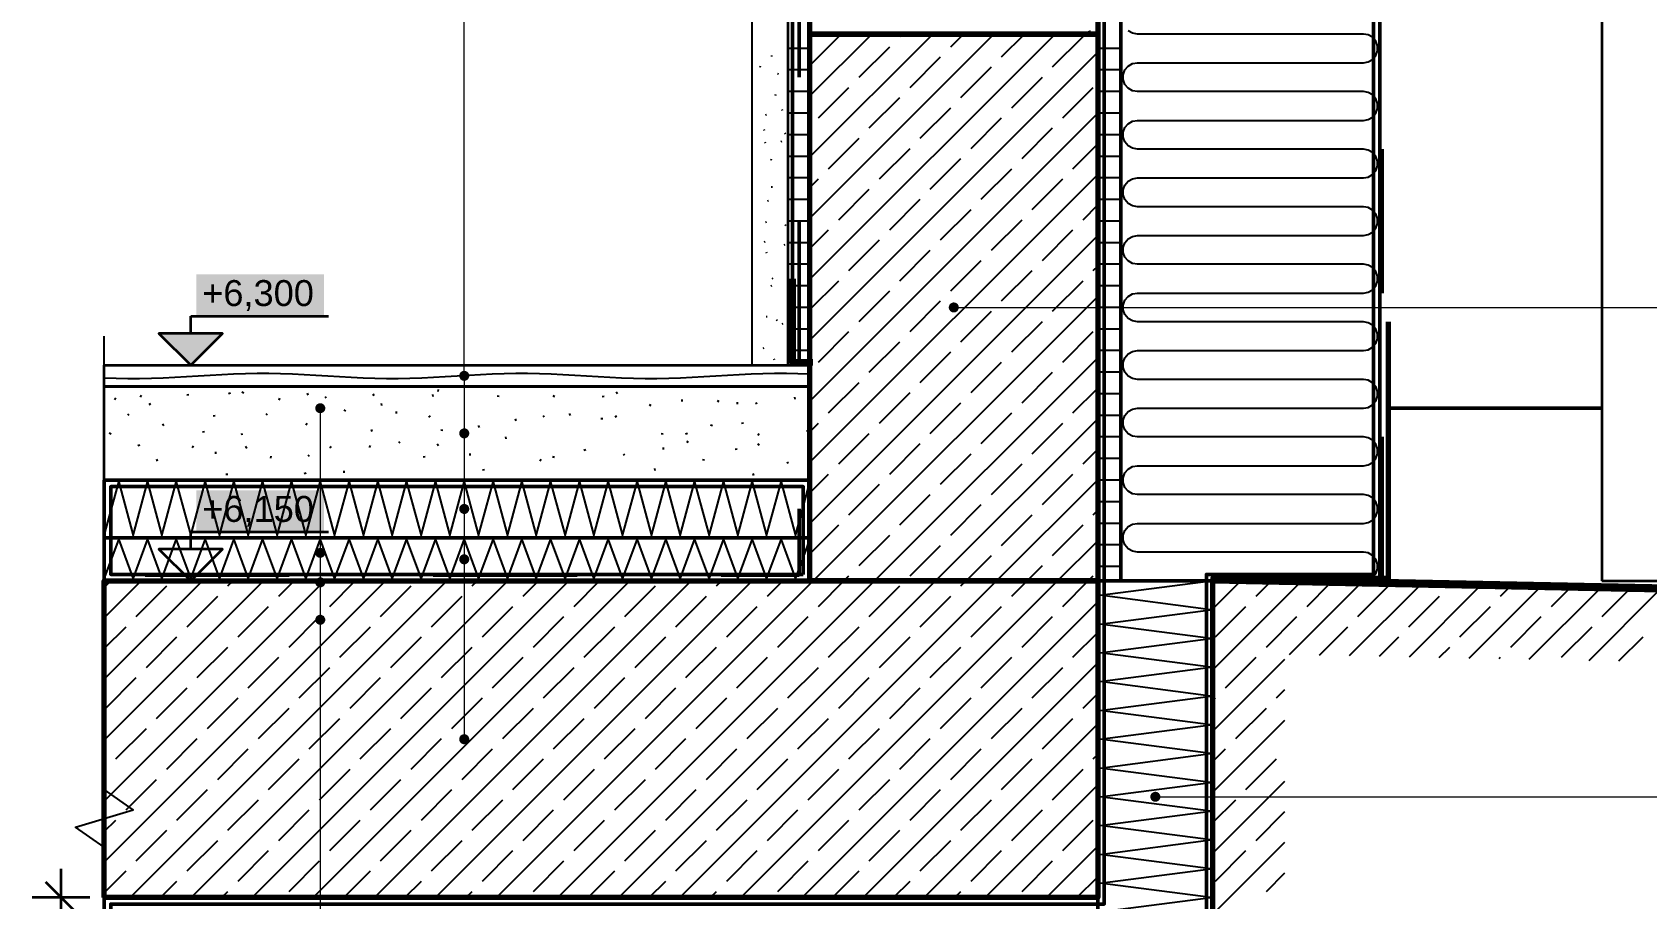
# Model space of a CAD drawing. Header units: metres. Extents: x -0.5 to 22.9, y -0.8 to 0.9.
# Drawn here: x -0.5 to 0.621, y -0.221 to 0.381 of the extents above; entities that cross this region are included whole.
import ezdxf

# ---------------------------------------------------------------- set-up
doc = ezdxf.new("R2010")
doc.units = ezdxf.units.M
doc.linetypes.add('KRESKOWA', pattern=[5.25, 4.2, -1.05])
doc.linetypes.add('PUNKTOWA_KROTKA', pattern=[6.3, 4.2, -1.05, 0, -1.05])
for name, color, linetype, lineweight, true_color in [('A-DET-HYDRO', 5, 'Continuous', 50, 0x1565c0), ('A-DET-IZOL', 30, 'Continuous', 35, 0xef6c00), ('A-DET-MEMBRANY', 8, 'PUNKTOWA_KROTKA', 25, 0x455a64), ('A-DET-PARO', 6, 'Continuous', 35, 0x7b1fa2), ('A-DET-SZCZEL', 1, 'KRESKOWA', 35, 0xd32f2f)]:
    doc.layers.add(name, color=color, linetype=linetype, lineweight=lineweight, true_color=true_color)
for name, color, linetype, lineweight in [('A-DET-PRZERWA', 8, 'Continuous', 25), ('A-DET-TASMA', 6, 'Continuous', 50), ('A-KRESKOWANIE', 8, 'Continuous', 18), ('A-MASKA', 7, 'Continuous', 18), ('A-OPISY', 2, 'Continuous', 25), ('A-RZEDNE', 1, 'Continuous', 25), ('A-SCIANY-IZOL', 4, 'Continuous', 35), ('A-SCIANY-KONSTR', 7, 'Continuous', 50), ('A-SCIANY-WYK', 8, 'Continuous', 18), ('A-WARSTWY', 8, 'Continuous', 25), ('A-WIDOK', 7, 'Continuous', 25), ('A-WYMIARY', 1, 'Continuous', 25)]:
    doc.layers.add(name, color=color, linetype=linetype, lineweight=lineweight)
doc.styles.add('PL_ARIAL', font='arial.ttf')

msp = doc.modelspace()

# ---------------------------------------------------------------- hatches: boundary and pattern name
at = {"layer": 'A-MASKA', "true_color": 0xffffff}
for points in [[(-0.386, 0.183), (-0.2973, 0.183), (-0.2973, 0.213), (-0.386, 0.213)], [(-0.386, 0.033), (-0.2973, 0.033), (-0.2973, 0.063), (-0.386, 0.063)]]:
    msp.add_hatch(color=7, dxfattribs=at).paths.add_polyline_path(points)
at = {"layer": 'A-OPISY', "true_color": 0x000000}
for points in [[(0.1435, 0.19), (0.1434, 0.1909), (0.143, 0.1918), (0.1425, 0.1925), (0.1418, 0.193), (0.1409, 0.1934), (0.14, 0.1935), (0.1391, 0.1934), (0.1383, 0.193), (0.1375, 0.1925), (0.137, 0.1918), (0.1366, 0.1909), (0.1365, 0.19), (0.1366, 0.1891), (0.137, 0.1883), (0.1375, 0.1875), (0.1383, 0.187), (0.1391, 0.1866), (0.14, 0.1865), (0.1409, 0.1866), (0.1418, 0.187), (0.1425, 0.1875), (0.143, 0.1883), (0.1434, 0.1891)], [(-0.1965, 0.1425), (-0.1966, 0.1434), (-0.197, 0.1443), (-0.1975, 0.145), (-0.1983, 0.1455), (-0.1991, 0.1459), (-0.2, 0.146), (-0.2009, 0.1459), (-0.2018, 0.1455), (-0.2025, 0.145), (-0.203, 0.1443), (-0.2034, 0.1434), (-0.2035, 0.1425), (-0.2034, 0.1416), (-0.203, 0.1408), (-0.2025, 0.14), (-0.2018, 0.1395), (-0.2009, 0.1391), (-0.2, 0.139), (-0.1991, 0.1391), (-0.1983, 0.1395), (-0.1975, 0.14), (-0.197, 0.1408), (-0.1966, 0.1416)], [(-0.2965, 0.12), (-0.2966, 0.1209), (-0.297, 0.1217), (-0.2975, 0.1225), (-0.2983, 0.123), (-0.2991, 0.1234), (-0.3, 0.1235), (-0.3009, 0.1234), (-0.3017, 0.123), (-0.3025, 0.1225), (-0.303, 0.1217), (-0.3034, 0.1209), (-0.3035, 0.12), (-0.3034, 0.1191), (-0.303, 0.1182), (-0.3025, 0.1175), (-0.3017, 0.117), (-0.3009, 0.1166), (-0.3, 0.1165), (-0.2991, 0.1166), (-0.2983, 0.117), (-0.2975, 0.1175), (-0.297, 0.1182), (-0.2966, 0.1191)], [(-0.1965, 0.1025), (-0.1966, 0.1034), (-0.197, 0.1043), (-0.1975, 0.105), (-0.1983, 0.1055), (-0.1991, 0.1059), (-0.2, 0.106), (-0.2009, 0.1059), (-0.2018, 0.1055), (-0.2025, 0.105), (-0.203, 0.1043), (-0.2034, 0.1034), (-0.2035, 0.1025), (-0.2034, 0.1016), (-0.203, 0.1008), (-0.2025, 0.1), (-0.2018, 0.0995), (-0.2009, 0.0991), (-0.2, 0.099), (-0.1991, 0.0991), (-0.1983, 0.0995), (-0.1975, 0.1), (-0.197, 0.1008), (-0.1966, 0.1016)], [(-0.1965, 0.05), (-0.1966, 0.0509), (-0.197, 0.0518), (-0.1975, 0.0525), (-0.1983, 0.053), (-0.1991, 0.0534), (-0.2, 0.0535), (-0.2009, 0.0534), (-0.2018, 0.053), (-0.2025, 0.0525), (-0.203, 0.0518), (-0.2034, 0.0509), (-0.2035, 0.05), (-0.2034, 0.0491), (-0.203, 0.0483), (-0.2025, 0.0475), (-0.2018, 0.047), (-0.2009, 0.0466), (-0.2, 0.0465), (-0.1991, 0.0466), (-0.1983, 0.047), (-0.1975, 0.0475), (-0.197, 0.0483), (-0.1966, 0.0491)], [(-0.2965, 0.0195), (-0.2966, 0.0204), (-0.297, 0.0212), (-0.2975, 0.022), (-0.2983, 0.0225), (-0.2991, 0.0229), (-0.3, 0.023), (-0.3009, 0.0229), (-0.3017, 0.0225), (-0.3025, 0.022), (-0.303, 0.0212), (-0.3034, 0.0204), (-0.3035, 0.0195), (-0.3034, 0.0186), (-0.303, 0.0177), (-0.3025, 0.017), (-0.3017, 0.0165), (-0.3009, 0.0161), (-0.3, 0.016), (-0.2991, 0.0161), (-0.2983, 0.0165), (-0.2975, 0.017), (-0.297, 0.0177), (-0.2966, 0.0186)], [(-0.1965, 0.015), (-0.1966, 0.0159), (-0.197, 0.0168), (-0.1975, 0.0175), (-0.1983, 0.018), (-0.1991, 0.0184), (-0.2, 0.0185), (-0.2009, 0.0184), (-0.2018, 0.018), (-0.2025, 0.0175), (-0.203, 0.0168), (-0.2034, 0.0159), (-0.2035, 0.015), (-0.2034, 0.0141), (-0.203, 0.0133), (-0.2025, 0.0125), (-0.2018, 0.012), (-0.2009, 0.0116), (-0.2, 0.0115), (-0.1991, 0.0116), (-0.1983, 0.012), (-0.1975, 0.0125), (-0.197, 0.0133), (-0.1966, 0.0141)], [(-0.2965, -0.001), (-0.2966, -0.0001), (-0.297, 0.0007), (-0.2975, 0.0015), (-0.2983, 0.002), (-0.2991, 0.0024), (-0.3, 0.0025), (-0.3009, 0.0024), (-0.3017, 0.002), (-0.3025, 0.0015), (-0.303, 0.0007), (-0.3034, -0.0001), (-0.3035, -0.001), (-0.3034, -0.0019), (-0.303, -0.0028), (-0.3025, -0.0035), (-0.3017, -0.004), (-0.3009, -0.0044), (-0.3, -0.0045), (-0.2991, -0.0044), (-0.2983, -0.004), (-0.2975, -0.0035), (-0.297, -0.0028), (-0.2966, -0.0019)], [(-0.2965, -0.027), (-0.2966, -0.0261), (-0.297, -0.0253), (-0.2975, -0.0245), (-0.2983, -0.024), (-0.2991, -0.0236), (-0.3, -0.0235), (-0.3009, -0.0236), (-0.3017, -0.024), (-0.3025, -0.0245), (-0.303, -0.0253), (-0.3034, -0.0261), (-0.3035, -0.027), (-0.3034, -0.0279), (-0.303, -0.0288), (-0.3025, -0.0295), (-0.3017, -0.03), (-0.3009, -0.0304), (-0.3, -0.0305), (-0.2991, -0.0304), (-0.2983, -0.03), (-0.2975, -0.0295), (-0.297, -0.0288), (-0.2966, -0.0279)], [(-0.1965, -0.11), (-0.1966, -0.1091), (-0.197, -0.1082), (-0.1975, -0.1075), (-0.1983, -0.107), (-0.1991, -0.1066), (-0.2, -0.1065), (-0.2009, -0.1066), (-0.2018, -0.107), (-0.2025, -0.1075), (-0.203, -0.1082), (-0.2034, -0.1091), (-0.2035, -0.11), (-0.2034, -0.1109), (-0.203, -0.1118), (-0.2025, -0.1125), (-0.2018, -0.113), (-0.2009, -0.1134), (-0.2, -0.1135), (-0.1991, -0.1134), (-0.1983, -0.113), (-0.1975, -0.1125), (-0.197, -0.1118), (-0.1966, -0.1109)], [(0.2835, -0.15), (0.2834, -0.1491), (0.283, -0.1483), (0.2825, -0.1475), (0.2818, -0.147), (0.2809, -0.1466), (0.28, -0.1465), (0.2791, -0.1466), (0.2783, -0.147), (0.2775, -0.1475), (0.277, -0.1483), (0.2766, -0.1491), (0.2765, -0.15), (0.2766, -0.1509), (0.277, -0.1518), (0.2775, -0.1525), (0.2783, -0.153), (0.2791, -0.1534), (0.28, -0.1535), (0.2809, -0.1534), (0.2818, -0.153), (0.2825, -0.1525), (0.283, -0.1518), (0.2834, -0.1509)]]:
    msp.add_hatch(color=7, dxfattribs=at).paths.add_polyline_path(points)
at = {"layer": 'A-RZEDNE', "true_color": 0x000000}
msp.add_hatch(color=7, dxfattribs=at).paths.add_polyline_path([(-0.39, 0.15), (-0.368, 0.172), (-0.412, 0.172)])

# ---------------------------------------------------------------- linework, layer by layer
at = {"layer": 'A-DET-HYDRO', "linetype": 'Continuous', "lineweight": 70, "ltscale": 0.01, "true_color": 0x1565c0, "flags": 128}
msp.add_lwpolyline([(1, -0.0116), (0.32, 0.002), (0.442, 0.002), (0.442, 0.18)], dxfattribs=at)
at = {"layer": 'A-DET-IZOL', "lineweight": 50, "ltscale": 0.01, "true_color": 0xef6c00}
for points in [[(0.4355, -0.4155), (-0.4455, -0.4155), (-0.4455, -0.2245), (0.2445, -0.2245), (0.2445, 0.8455), (0.4315, 0.8455), (0.4315, 0.0045), (0.3155, 0.0045), (0.3155, -0.3045), (0.4355, -0.3045)], [(0.0355, 0.0045), (-0.4455, 0.0045), (-0.4455, 0.0655), (0.0355, 0.0655)]]:
    msp.add_lwpolyline(points, close=True, dxfattribs=at)
at = {"layer": 'A-DET-MEMBRANY', "linetype": 'PUNKTOWA_KROTKA', "lineweight": 35, "ltscale": 0.01, "true_color": 0x455a64, "flags": 128}
msp.add_lwpolyline([(0.438, 0), (0.438, 0.85)], dxfattribs=at)
at = {"layer": 'A-DET-PARO', "linetype": 'Continuous', "lineweight": 50, "ltscale": 0.01, "true_color": 0x7b1fa2, "flags": 128}
msp.add_lwpolyline([(0.028, 0.85), (0.028, 0.15)], dxfattribs=at)
at = {"layer": 'A-DET-PRZERWA', "lineweight": 25, "ltscale": 0.01, "true_color": 0x000000}
msp.add_lwpolyline([(-0.45, -0.5), (-0.45, -0.185), (-0.47, -0.171), (-0.43, -0.159), (-0.45, -0.145), (-0.45, 0.17)], dxfattribs=at)
at = {"layer": 'A-DET-SZCZEL', "linetype": 'KRESKOWA', "lineweight": 50, "ltscale": 0.01, "true_color": 0xd32f2f, "flags": 128}
msp.add_lwpolyline([(0.0325, 0.85), (0.0325, 0.004), (-0.45, 0.004)], dxfattribs=at)
at = {"layer": 'A-DET-TASMA', "linetype": 'Continuous', "lineweight": 100, "ltscale": 0.01, "true_color": 0x7b1fa2, "flags": 128}
msp.add_lwpolyline([(0.028, 0.21), (0.028, 0.152), (0.042, 0.152)], dxfattribs=at)
at = {"layer": 'A-KRESKOWANIE', "lineweight": 25, "ltscale": 0.01}
for points in [[(0.2285, 0.38), (0.2319, 0.3806), (0.2349, 0.3823)], [(0.4245, 0), (0.4279, 0.0006), (0.4309, 0.0023), (0.4332, 0.005), (0.4343, 0.0083), (0.4343, 0.0117), (0.4332, 0.015), (0.4309, 0.0177), (0.4279, 0.0194), (0.4245, 0.02), (0.2675, 0.02), (0.2641, 0.0206), (0.2611, 0.0223), (0.2588, 0.025), (0.2577, 0.0283), (0.2577, 0.0317), (0.2588, 0.035), (0.2611, 0.0377), (0.2641, 0.0394), (0.2675, 0.04), (0.4245, 0.04), (0.4279, 0.0406), (0.4309, 0.0423), (0.4332, 0.045), (0.4343, 0.0483), (0.4343, 0.0517), (0.4332, 0.055), (0.4309, 0.0577), (0.4279, 0.0594), (0.4245, 0.06), (0.2675, 0.06), (0.2641, 0.0606), (0.2611, 0.0623), (0.2588, 0.065), (0.2577, 0.0683), (0.2577, 0.0717), (0.2588, 0.075), (0.2611, 0.0777), (0.2641, 0.0794), (0.2675, 0.08), (0.4245, 0.08), (0.4279, 0.0806), (0.4309, 0.0823), (0.4332, 0.085), (0.4343, 0.0883), (0.4343, 0.0917), (0.4332, 0.095), (0.4309, 0.0977), (0.4279, 0.0994), (0.4245, 0.1), (0.2675, 0.1), (0.2641, 0.1006), (0.2611, 0.1023), (0.2588, 0.105), (0.2577, 0.1083), (0.2577, 0.1117), (0.2588, 0.115), (0.2611, 0.1177), (0.2641, 0.1194), (0.2675, 0.12), (0.4245, 0.12), (0.4279, 0.1206), (0.4309, 0.1223), (0.4332, 0.125), (0.4343, 0.1283), (0.4343, 0.1317), (0.4332, 0.135), (0.4309, 0.1377), (0.4279, 0.1394), (0.4245, 0.14), (0.2675, 0.14), (0.2641, 0.1406), (0.2611, 0.1423), (0.2588, 0.145), (0.2577, 0.1483), (0.2577, 0.1517), (0.2588, 0.155), (0.2611, 0.1577), (0.2641, 0.1594), (0.2675, 0.16), (0.4245, 0.16), (0.4279, 0.1606), (0.4309, 0.1623), (0.4332, 0.165), (0.4343, 0.1683), (0.4343, 0.1717), (0.4332, 0.175), (0.4309, 0.1777), (0.4279, 0.1794), (0.4245, 0.18), (0.4245, 0.18), (0.2675, 0.18), (0.2641, 0.1806), (0.2611, 0.1823), (0.2588, 0.185), (0.2577, 0.1883), (0.2577, 0.1917), (0.2588, 0.195), (0.2611, 0.1977), (0.2641, 0.1994), (0.2675, 0.2), (0.2675, 0.2), (0.4245, 0.2), (0.4279, 0.2006), (0.4309, 0.2023), (0.4332, 0.205), (0.4343, 0.2083), (0.4343, 0.2117), (0.4332, 0.215), (0.4309, 0.2177), (0.4279, 0.2194), (0.4245, 0.22), (0.4245, 0.22), (0.2675, 0.22), (0.2641, 0.2206), (0.2611, 0.2223), (0.2588, 0.225), (0.2577, 0.2283), (0.2577, 0.2317), (0.2588, 0.235), (0.2611, 0.2377), (0.2641, 0.2394), (0.2675, 0.24), (0.2675, 0.24), (0.4245, 0.24), (0.4279, 0.2406), (0.4309, 0.2423), (0.4332, 0.245), (0.4343, 0.2483), (0.4343, 0.2517), (0.4332, 0.255), (0.4309, 0.2577), (0.4279, 0.2594), (0.4245, 0.26), (0.2675, 0.26), (0.2641, 0.2606), (0.2611, 0.2623), (0.2588, 0.265), (0.2577, 0.2683), (0.2577, 0.2717), (0.2588, 0.275), (0.2611, 0.2777), (0.2641, 0.2794), (0.2675, 0.28), (0.2675, 0.28), (0.4245, 0.28), (0.4279, 0.2806), (0.4309, 0.2823), (0.4332, 0.285), (0.4343, 0.2883), (0.4343, 0.2917), (0.4332, 0.295), (0.4309, 0.2977), (0.4279, 0.2994), (0.4245, 0.3), (0.2675, 0.3), (0.2641, 0.3006), (0.2611, 0.3023), (0.2588, 0.305), (0.2577, 0.3083), (0.2577, 0.3117), (0.2588, 0.315), (0.2611, 0.3177), (0.2641, 0.3194), (0.2675, 0.32), (0.4245, 0.32), (0.4279, 0.3206), (0.4309, 0.3223), (0.4332, 0.325), (0.4343, 0.3283), (0.4343, 0.3317), (0.4332, 0.335), (0.4309, 0.3377), (0.4279, 0.3394), (0.4245, 0.34), (0.2675, 0.34), (0.2641, 0.3406), (0.2611, 0.3423), (0.2588, 0.345), (0.2577, 0.3483), (0.2577, 0.3517), (0.2588, 0.355), (0.2611, 0.3577), (0.2641, 0.3594), (0.2675, 0.36), (0.4245, 0.36), (0.4279, 0.3606), (0.4309, 0.3623), (0.4332, 0.365), (0.4343, 0.3683), (0.4343, 0.3717), (0.4332, 0.375), (0.4309, 0.3777), (0.4279, 0.3794), (0.4245, 0.38), (0.2675, 0.38), (0.2641, 0.3806), (0.2611, 0.3823)], [(0.04, 0.2097), (0.2103, 0.38)], [(0.04, 0.2521), (0.1679, 0.38)], [(0.04, 0.2946), (0.1254, 0.38)], [(0.04, 0.337), (0.083, 0.38)], [(0.04, 0.3794), (0.0406, 0.38)], [(0.04, 0.3582), (0.0601, 0.3783)], [(0.0515, 0.38), (0.2285, 0.38)], [(0.0742, 0.35), (0.0955, 0.3712)], [(0.1025, 0.3783), (0.1042, 0.38)], [(0.1379, 0.3712), (0.1467, 0.38)], [(0.1732, 0.3642), (0.1891, 0.38)], [(0.2086, 0.3571), (0.2298, 0.3783)], [(0.0136, 0.3643), (0.0136, 0.3651)], [(0.04, 0.37), (0.025, 0.37)], [(0.04, 0.1673), (0.24, 0.3673)], [(0.1096, 0.3429), (0.1308, 0.3642)], [(0.256, 0.37), (0.24, 0.37)], [(0.0055, 0.357), (0.0058, 0.3578)], [(0.0183, 0.3522), (0.0175, 0.3523)], [(0.04, 0.355), (0.025, 0.355)], [(0.145, 0.3359), (0.1662, 0.3571)], [(0.1803, 0.3288), (0.2015, 0.35)], [(0.256, 0.355), (0.24, 0.355)], [(0.0164, 0.3371), (0.0162, 0.3379)], [(0.04, 0.34), (0.025, 0.34)], [(0.046, 0.3217), (0.0672, 0.3429)], [(0.2157, 0.3217), (0.2369, 0.3429)], [(0.256, 0.34), (0.24, 0.34)], [(0.0211, 0.3268), (0.0208, 0.3275)], [(0.0813, 0.3147), (0.1025, 0.3359)], [(0.1167, 0.3076), (0.1379, 0.3288)], [(0.0093, 0.3238), (0.01, 0.324)], [(0.04, 0.325), (0.025, 0.325)], [(0.04, 0.1249), (0.24, 0.3249)], [(0.152, 0.3005), (0.1732, 0.3217)], [(0.1874, 0.2934), (0.2086, 0.3147)], [(0.256, 0.325), (0.24, 0.325)], [(0.0086, 0.313), (0.0083, 0.3137)], [(0.0092, 0.3041), (0.0091, 0.3049)], [(0.0198, 0.3052), (0.0206, 0.3055)], [(0.0232, 0.3105), (0.0227, 0.311)], [(0.04, 0.31), (0.025, 0.31)], [(0.053, 0.2864), (0.0742, 0.3076)], [(0.2227, 0.2864), (0.24, 0.3036)], [(0.256, 0.31), (0.24, 0.31)], [(0.0132, 0.2924), (0.0133, 0.2932)], [(0.04, 0.295), (0.025, 0.295)], [(0.0884, 0.2793), (0.1096, 0.3005)], [(0.1237, 0.2722), (0.145, 0.2934)], [(0.256, 0.295), (0.24, 0.295)], [(0.04, 0.0824), (0.24, 0.2824)], [(0.1591, 0.2652), (0.1803, 0.2864)], [(0.0132, 0.2737), (0.014, 0.2739)], [(0.04, 0.28), (0.025, 0.28)], [(0.04, 0.2733), (0.046, 0.2793)], [(0.0601, 0.251), (0.0813, 0.2722)], [(0.1945, 0.2581), (0.2157, 0.2793)], [(0.256, 0.28), (0.24, 0.28)], [(0.0106, 0.2641), (0.0113, 0.2644)], [(0.04, 0.265), (0.025, 0.265)], [(0.0955, 0.244), (0.1167, 0.2652)], [(0.1308, 0.2369), (0.152, 0.2581)], [(0.2298, 0.251), (0.24, 0.2612)], [(0.256, 0.265), (0.24, 0.265)], [(0.0092, 0.2493), (0.01, 0.2494)], [(0.0233, 0.2468), (0.0228, 0.2474)], [(0.04, 0.25), (0.025, 0.25)], [(0.1662, 0.2298), (0.1874, 0.251)], [(0.256, 0.25), (0.24, 0.25)], [(0.0083, 0.2357), (0.009, 0.2359)], [(0.04, 0.2309), (0.053, 0.244)], [(0.04, 0.04), (0.24, 0.24)], [(0.0672, 0.2157), (0.0884, 0.2369)], [(0.2015, 0.2227), (0.2227, 0.244)], [(0.0102, 0.2277), (0.0099, 0.2285)], [(0.0222, 0.2333), (0.0228, 0.2338)], [(0.04, 0.235), (0.025, 0.235)], [(0.1025, 0.2086), (0.1237, 0.2298)], [(0.256, 0.235), (0.24, 0.235)], [(0.04, 0.22), (0.025, 0.22)], [(0.1379, 0.2015), (0.1591, 0.2227)], [(0.1732, 0.1945), (0.1945, 0.2157)], [(0.2369, 0.2157), (0.24, 0.2188)], [(0.256, 0.22), (0.24, 0.22)], [(0.0129, 0.205), (0.0136, 0.2053)], [(0.0139, 0.2099), (0.0146, 0.2103)], [(0.04, 0.205), (0.025, 0.205)], [(0.04, 0.1885), (0.0601, 0.2086)], [(0.2086, 0.1874), (0.2298, 0.2086)], [(0.256, 0.205), (0.24, 0.205)], [(0.0424, 0), (0.24, 0.1976)], [(0.0742, 0.1803), (0.0955, 0.2015)], [(0.1096, 0.1732), (0.1308, 0.1945)], [(0.0096, 0.1837), (0.0104, 0.1837)], [(0.0173, 0.1807), (0.0169, 0.1814)], [(0.04, 0.19), (0.025, 0.19)], [(0.145, 0.1662), (0.1662, 0.1874)], [(0.1803, 0.1591), (0.2015, 0.1803)], [(0.256, 0.19), (0.24, 0.19)], [(0.0207, 0.1785), (0.0215, 0.1788)], [(0.04, 0.175), (0.025, 0.175)], [(0.046, 0.152), (0.0672, 0.1732)], [(0.2157, 0.152), (0.2369, 0.1732)], [(0.256, 0.175), (0.24, 0.175)], [(0.0075, 0.1616), (0.0082, 0.162)], [(0.04, 0.16), (0.025, 0.16)], [(0.0813, 0.145), (0.1025, 0.1662)], [(0.1167, 0.1379), (0.1379, 0.1591)], [(0.256, 0.16), (0.24, 0.16)], [(0.0155, 0.1536), (0.0153, 0.1544)], [(0.0849, 0), (0.24, 0.1551)], [(0.152, 0.1308), (0.1732, 0.152)], [(-0.45, 0.1411), (-0.4418, 0.1409), (-0.4337, 0.1407), (-0.4255, 0.1407), (-0.4173, 0.1409), (-0.4092, 0.1412), (-0.401, 0.1415), (-0.3928, 0.142), (-0.3847, 0.1425), (-0.3765, 0.143), (-0.3683, 0.1435), (-0.3602, 0.1439), (-0.352, 0.1441), (-0.3438, 0.1443), (-0.3357, 0.1443), (-0.3275, 0.1441), (-0.3193, 0.1439), (-0.3112, 0.1435), (-0.303, 0.143), (-0.2948, 0.1425), (-0.2867, 0.142), (-0.2785, 0.1415), (-0.2703, 0.1411), (-0.2622, 0.1409), (-0.254, 0.1407), (-0.2458, 0.1407), (-0.2377, 0.1409), (-0.2295, 0.1411), (-0.2213, 0.1415), (-0.2132, 0.142), (-0.205, 0.1425), (-0.1968, 0.143), (-0.1887, 0.1435), (-0.1805, 0.1439), (-0.1723, 0.1441), (-0.1642, 0.1443), (-0.156, 0.1443), (-0.1478, 0.1441), (-0.1397, 0.1439), (-0.1315, 0.1435), (-0.1233, 0.143), (-0.1152, 0.1425), (-0.107, 0.142), (-0.0988, 0.1415), (-0.0907, 0.1411), (-0.0825, 0.1409), (-0.0743, 0.1407), (-0.0662, 0.1407), (-0.058, 0.1409), (-0.0498, 0.1411), (-0.0417, 0.1415), (-0.0335, 0.142), (-0.0253, 0.1425), (-0.0172, 0.143), (-0.009, 0.1435), (-0.0008, 0.1438), (0.0073, 0.1441), (0.0155, 0.1443), (0.0237, 0.1443), (0.0318, 0.1441), (0.04, 0.1439)], [(0.053, 0.1167), (0.0742, 0.1379)], [(0.1874, 0.1237), (0.2086, 0.145)], [(0.256, 0.145), (0.24, 0.145)], [(-0.443, 0.1261), (-0.442, 0.1271)], [(-0.4248, 0.1277), (-0.4242, 0.129)], [(-0.3926, 0.1293), (-0.3913, 0.1296)], [(-0.3637, 0.1302), (-0.3623, 0.1306)], [(-0.3531, 0.1305), (-0.3544, 0.1311)], [(-0.3285, 0.1256), (-0.328, 0.1269)], [(-0.3084, 0.1291), (-0.3089, 0.1304)], [(-0.2967, 0.1272), (-0.2956, 0.128)], [(-0.2625, 0.1287), (-0.2633, 0.1298)], [(-0.2215, 0.1282), (-0.2218, 0.1296)], [(-0.2182, 0.1317), (-0.2178, 0.133)], [(-0.1757, 0.1282), (-0.1771, 0.1284)], [(-0.137, 0.1279), (-0.1383, 0.1286)], [(-0.1043, 0.1282), (-0.1029, 0.1283)], [(-0.0935, 0.1301), (-0.0944, 0.1312)], [(-0.0486, 0.1247), (-0.0486, 0.1261)], [(-0.0239, 0.1244), (-0.0231, 0.1255)], [(-0.0102, 0.1228), (-0.0102, 0.1242)], [(0.0022, 0.1232), (0.0035, 0.1238)], [(0.0299, 0.1263), (0.0295, 0.1276)], [(0.0884, 0.1096), (0.1096, 0.1308)], [(0.1237, 0.1025), (0.145, 0.1237)], [(0.2227, 0.1167), (0.24, 0.1339)], [(0.256, 0.13), (0.24, 0.13)], [(-0.4327, 0.1149), (-0.4336, 0.1159)], [(-0.4178, 0.1221), (-0.4186, 0.1233)], [(-0.3744, 0.1148), (-0.373, 0.1149)], [(-0.3366, 0.1151), (-0.3376, 0.1161)], [(-0.2823, 0.1179), (-0.2833, 0.1189)], [(-0.2572, 0.1218), (-0.2574, 0.1232)], [(-0.2471, 0.1164), (-0.2471, 0.1178)], [(-0.2246, 0.1138), (-0.2235, 0.1146)], [(-0.164, 0.1112), (-0.1645, 0.1126)], [(-0.1453, 0.114), (-0.1442, 0.1148)], [(-0.1263, 0.115), (-0.1269, 0.1163)], [(-0.1038, 0.1127), (-0.1052, 0.1127)], [(-0.0952, 0.1141), (-0.094, 0.1147)], [(-0.071, 0.1217), (-0.0704, 0.1229)], [(0.1273, 0), (0.24, 0.1127)], [(0.1591, 0.0955), (0.1803, 0.1167)], [(0.256, 0.115), (0.24, 0.115)], [(-0.4453, 0.1019), (-0.4465, 0.1027)], [(-0.4087, 0.1078), (-0.4095, 0.1089)], [(-0.3818, 0.1035), (-0.3804, 0.1039)], [(-0.355, 0.102), (-0.3537, 0.1022)], [(-0.3097, 0.1082), (-0.3092, 0.1095)], [(-0.2639, 0.1038), (-0.2644, 0.1051)], [(-0.2148, 0.1046), (-0.2162, 0.1048)], [(-0.1893, 0.1067), (-0.1901, 0.1079)], [(-0.0619, 0.1019), (-0.0632, 0.1023)], [(-0.0463, 0.1022), (-0.045, 0.1026)], [(-0.0276, 0.1077), (-0.0289, 0.1083)], [(-0.0074, 0.1097), (-0.006, 0.1099)], [(0.004, 0.1012), (0.0048, 0.1024)], [(0.0378, 0.1042), (0.0391, 0.1046)], [(0.04, 0.1036), (0.046, 0.1096)], [(0.0601, 0.0813), (0.0813, 0.1025)], [(0.1945, 0.0884), (0.2157, 0.1096)], [(-0.4267, 0.0942), (-0.4253, 0.0946)], [(-0.389, 0.0927), (-0.3881, 0.0938)], [(-0.3511, 0.0921), (-0.3519, 0.0933)], [(-0.2934, 0.0925), (-0.2923, 0.0933)], [(-0.2659, 0.0928), (-0.2651, 0.094)], [(-0.2445, 0.0957), (-0.2455, 0.0967)], [(-0.2179, 0.0939), (-0.2189, 0.0949)], [(-0.1708, 0.0987), (-0.171, 0.1)], [(-0.1169, 0.0909), (-0.1156, 0.0914)], [(-0.0615, 0.0912), (-0.0616, 0.0926)], [(-0.0452, 0.0962), (-0.0444, 0.0974)], [(-0.0118, 0.0916), (-0.0105, 0.0918)], [(0.0051, 0.0943), (0.0039, 0.0949)], [(0.0955, 0.0742), (0.1167, 0.0955)], [(0.2298, 0.0813), (0.24, 0.0915)], [(0.256, 0.1), (0.24, 0.1)], [(-0.4131, 0.0832), (-0.4136, 0.0845)], [(-0.3726, 0.0883), (-0.3725, 0.0897)], [(-0.3343, 0.0852), (-0.3341, 0.0866)], [(-0.3074, 0.0864), (-0.3083, 0.0874)], [(-0.2285, 0.0861), (-0.2271, 0.0865)], [(-0.1959, 0.0872), (-0.1958, 0.0886)], [(-0.1474, 0.0835), (-0.1465, 0.0846)], [(-0.1373, 0.0857), (-0.1386, 0.0863)], [(-0.0894, 0.0874), (-0.0884, 0.0884)], [(-0.0332, 0.0839), (-0.0346, 0.0842)], [(0.025, 0.0815), (0.0244, 0.0827)], [(0.1308, 0.0672), (0.152, 0.0884)], [(0.1662, 0.0601), (0.1874, 0.0813)], [(0.256, 0.085), (0.24, 0.085)], [(-0.45, 0.0315), (-0.44, 0.0685), (-0.43, 0.0315), (-0.42, 0.0685), (-0.41, 0.0315), (-0.4, 0.0685), (-0.39, 0.0315), (-0.38, 0.0685), (-0.37, 0.0315), (-0.36, 0.0685), (-0.35, 0.0315), (-0.34, 0.0685), (-0.33, 0.0315), (-0.32, 0.0685), (-0.31, 0.0315), (-0.3, 0.0685), (-0.29, 0.0315), (-0.28, 0.0685), (-0.27, 0.0315), (-0.26, 0.0685), (-0.25, 0.0315), (-0.24, 0.0685), (-0.23, 0.0315), (-0.22, 0.0685), (-0.21, 0.0315), (-0.2, 0.0685), (-0.19, 0.0315), (-0.18, 0.0685), (-0.17, 0.0315), (-0.16, 0.0685), (-0.15, 0.0315), (-0.14, 0.0685), (-0.13, 0.0315), (-0.12, 0.0685), (-0.11, 0.0315), (-0.1, 0.0685), (-0.09, 0.0315), (-0.08, 0.0685), (-0.07, 0.0315), (-0.06, 0.0685), (-0.05, 0.0315), (-0.04, 0.0685), (-0.03, 0.0315), (-0.02, 0.0685), (-0.01, 0.0315), (0, 0.0685), (0.01, 0.0315), (0.02, 0.0685), (0.03, 0.0315), (0.04, 0.0685), (0.04, 0.0685)], [(-0.3641, 0.0739), (-0.3655, 0.074)], [(-0.3112, 0.0747), (-0.3098, 0.0751)], [(-0.2835, 0.075), (-0.2834, 0.0764)], [(-0.1873, 0.0772), (-0.1859, 0.0775)], [(-0.0673, 0.0768), (-0.0676, 0.0782)], [(0.0012, 0.0733), (0.0007, 0.0747)], [(0.04, 0.0612), (0.053, 0.0742)], [(0.1697, 0), (0.24, 0.0703)], [(0.2015, 0.053), (0.2227, 0.0742)], [(0.256, 0.07), (0.24, 0.07)], [(0.0672, 0.046), (0.0884, 0.0672)], [(0.1025, 0.0389), (0.1237, 0.0601)], [(0.1379, 0.0318), (0.1591, 0.053)], [(0.1732, 0.0247), (0.1945, 0.046)], [(0.2369, 0.046), (0.24, 0.0491)], [(0.256, 0.055), (0.24, 0.055)], [(0.04, 0.0188), (0.0601, 0.0389)], [(0.2086, 0.0177), (0.2298, 0.0389)], [(0.256, 0.04), (0.24, 0.04)], [(-0.45, 0.0015), (-0.44, 0.0285), (-0.43, 0.0015), (-0.42, 0.0285), (-0.41, 0.0015), (-0.4, 0.0285), (-0.39, 0.0015), (-0.38, 0.0285), (-0.37, 0.0015), (-0.36, 0.0285), (-0.35, 0.0015), (-0.34, 0.0285), (-0.33, 0.0015), (-0.32, 0.0285), (-0.31, 0.0015), (-0.3, 0.0285), (-0.29, 0.0015), (-0.28, 0.0285), (-0.27, 0.0015), (-0.26, 0.0285), (-0.25, 0.0015), (-0.24, 0.0285), (-0.23, 0.0015), (-0.22, 0.0285), (-0.21, 0.0015), (-0.2, 0.0285), (-0.19, 0.0015), (-0.18, 0.0285), (-0.17, 0.0015), (-0.16, 0.0285), (-0.15, 0.0015), (-0.14, 0.0285), (-0.13, 0.0015), (-0.12, 0.0285), (-0.11, 0.0015), (-0.1, 0.0285), (-0.09, 0.0015), (-0.08, 0.0285), (-0.07, 0.0015), (-0.06, 0.0285), (-0.05, 0.0015), (-0.04, 0.0285), (-0.03, 0.0015), (-0.02, 0.0285), (-0.01, 0.0015), (0, 0.0285), (0.01, 0.0015), (0.02, 0.0285), (0.03, 0.0015), (0.04, 0.0285), (0.04, 0.0285)], [(0.0742, 0.0106), (0.0955, 0.0318)], [(0.1096, 0.0035), (0.1308, 0.0247)], [(0.2121, 0), (0.24, 0.0279)], [(0.256, 0.025), (0.24, 0.025)], [(0.1485, 0), (0.1662, 0.0177)], [(-0.45, -0.1954), (-0.2546, 0)], [(-0.45, -0.153), (-0.297, 0)], [(-0.45, -0.1106), (-0.3394, 0)], [(-0.45, -0.0682), (-0.3818, 0)], [(-0.45, -0.0257), (-0.4243, 0)], [(-0.45, -0.0045), (-0.4455, 0)], [(-0.4321, -0.22), (-0.2121, 0)], [(-0.3897, -0.22), (-0.1697, 0)], [(-0.3642, -0.0035), (-0.3606, 0)], [(-0.3473, -0.22), (-0.1273, 0)], [(-0.3288, -0.0106), (-0.3182, 0)], [(-0.3049, -0.22), (-0.0849, 0)], [(-0.2934, -0.0177), (-0.2758, 0)], [(-0.2624, -0.22), (-0.0424, 0)], [(-0.22, -0.22), (0, 0)], [(-0.1945, -0.0035), (-0.1909, 0)], [(-0.1776, -0.22), (0.0424, 0)], [(-0.1591, -0.0106), (-0.1485, 0)], [(-0.1351, -0.22), (0.0849, 0)], [(-0.1237, -0.0177), (-0.1061, 0)], [(-0.0927, -0.22), (0.1273, 0)], [(-0.0503, -0.22), (0.1697, 0)], [(-0.0247, -0.0035), (-0.0212, 0)], [(-0.0079, -0.22), (0.2121, 0)], [(0.0106, -0.0106), (0.0212, 0)], [(0.046, -0.0177), (0.0636, 0)], [(0.0636, 0), (0.0672, 0.0035)], [(0.145, -0.0035), (0.1485, 0)], [(0.1803, -0.0106), (0.1909, 0)], [(0.1909, 0), (0.2015, 0.0106)], [(0.2157, -0.0177), (0.2333, 0)], [(0.2333, 0), (0.2369, 0.0035)], [(0.256, 0.01), (0.24, 0.01)], [(0.2415, -0.23), (0.3185, -0.22), (0.2415, -0.21), (0.3185, -0.2), (0.2415, -0.19), (0.3185, -0.18), (0.2415, -0.17), (0.3185, -0.16), (0.2415, -0.15), (0.3185, -0.14), (0.2415, -0.13), (0.3185, -0.12), (0.2415, -0.11), (0.3185, -0.1), (0.2415, -0.09), (0.3185, -0.08), (0.2415, -0.07), (0.3185, -0.06), (0.2415, -0.05), (0.3185, -0.04), (0.2415, -0.03), (0.3185, -0.02), (0.2415, -0.01), (0.3185, 0), (0.3185, 0)], [(0.2675, 0), (0.32, 0)], [(0.32, 0), (0.4245, 0)], [(-0.4278, -0.0247), (-0.4066, -0.0035)], [(-0.3924, -0.0318), (-0.3712, -0.0106)], [(-0.2581, -0.0247), (-0.2369, -0.0035)], [(-0.2227, -0.0318), (-0.2015, -0.0106)], [(-0.0884, -0.0247), (-0.0672, -0.0035)], [(-0.053, -0.0318), (-0.0318, -0.0106)], [(0.0813, -0.0247), (0.1025, -0.0035)], [(0.1167, -0.0318), (0.1379, -0.0106)], [(0.32, -0.0194), (0.339, -0.0004)], [(0.32, -0.0618), (0.3806, -0.0012)], [(0.35, -0.0106), (0.3598, -0.0008)], [(0.3732, -0.0511), (0.4222, -0.002)], [(0.3854, -0.0177), (0.4014, -0.0016)], [(0.4148, -0.0519), (0.4638, -0.0029)], [(0.4207, -0.0247), (0.4419, -0.0035)], [(0.4561, -0.0318), (0.4773, -0.0106)], [(0.4564, -0.0527), (0.5054, -0.0037)], [(0.4844, -0.0035), (0.4846, -0.0033)], [(0.498, -0.0536), (0.547, -0.0045)], [(0.5197, -0.0106), (0.5262, -0.0041)], [(0.5396, -0.0544), (0.5886, -0.0054)], [(0.5551, -0.0177), (0.5678, -0.005)], [(0.5812, -0.0552), (0.6302, -0.0062)], [(0.5904, -0.0247), (0.6094, -0.0058)], [(-0.3571, -0.0389), (-0.3359, -0.0177)], [(-0.1874, -0.0389), (-0.1662, -0.0177)], [(-0.0177, -0.0389), (0.0035, -0.0177)], [(0.0346, -0.22), (0.24, -0.0146)], [(0.152, -0.0389), (0.1732, -0.0177)], [(0.3217, -0.0389), (0.3429, -0.0177)], [(0.4914, -0.0389), (0.5127, -0.0177)], [(-0.45, -0.0469), (-0.4349, -0.0318)], [(-0.3217, -0.046), (-0.3005, -0.0247)], [(-0.2864, -0.053), (-0.2652, -0.0318)], [(-0.152, -0.046), (-0.1308, -0.0247)], [(-0.1167, -0.053), (-0.0955, -0.0318)], [(0.0177, -0.046), (0.0389, -0.0247)], [(0.053, -0.053), (0.0742, -0.0318)], [(0.1874, -0.046), (0.2086, -0.0247)], [(0.3571, -0.046), (0.3783, -0.0247)], [(0.394, -0.0515), (0.4137, -0.0318)], [(0.5268, -0.046), (0.548, -0.0247)], [(0.5621, -0.053), (0.5834, -0.0318)], [(-0.4207, -0.0601), (-0.3995, -0.0389)], [(-0.251, -0.0601), (-0.2298, -0.0389)], [(-0.0813, -0.0601), (-0.0601, -0.0389)], [(0.0884, -0.0601), (0.1096, -0.0389)], [(0.2227, -0.053), (0.24, -0.0358)], [(0.4356, -0.0523), (0.449, -0.0389)], [(0.602, -0.0556), (0.6187, -0.0389)], [(-0.3854, -0.0672), (-0.3642, -0.046)], [(-0.35, -0.0742), (-0.3288, -0.053)], [(-0.2157, -0.0672), (-0.1945, -0.046)], [(-0.1803, -0.0742), (-0.1591, -0.053)], [(-0.046, -0.0672), (-0.0247, -0.046)], [(-0.0106, -0.0742), (0.0106, -0.053)], [(0.1237, -0.0672), (0.145, -0.046)], [(0.1591, -0.0742), (0.1803, -0.053)], [(0.32, -0.1043), (0.37, -0.0543)], [(0.3288, -0.0742), (0.35, -0.053)], [(0.4772, -0.0532), (0.4844, -0.046)], [(0.5188, -0.054), (0.5197, -0.053)], [(-0.449, -0.0884), (-0.4278, -0.0672)], [(-0.3147, -0.0813), (-0.2934, -0.0601)], [(-0.2793, -0.0884), (-0.2581, -0.0672)], [(-0.145, -0.0813), (-0.1237, -0.0601)], [(-0.1096, -0.0884), (-0.0884, -0.0672)], [(0.0247, -0.0813), (0.046, -0.0601)], [(0.0601, -0.0884), (0.0813, -0.0672)], [(0.077, -0.22), (0.24, -0.057)], [(0.1945, -0.0813), (0.2157, -0.0601)], [(-0.4137, -0.0955), (-0.3924, -0.0742)], [(-0.244, -0.0955), (-0.2227, -0.0742)], [(-0.0742, -0.0955), (-0.053, -0.0742)], [(0.0955, -0.0955), (0.1167, -0.0742)], [(0.2298, -0.0884), (0.24, -0.0782)], [(0.3642, -0.0813), (0.37, -0.0755)], [(-0.3783, -0.1025), (-0.3571, -0.0813)], [(-0.3429, -0.1096), (-0.3217, -0.0884)], [(-0.2086, -0.1025), (-0.1874, -0.0813)], [(-0.1732, -0.1096), (-0.152, -0.0884)], [(-0.0389, -0.1025), (-0.0177, -0.0813)], [(-0.0035, -0.1096), (0.0177, -0.0884)], [(0.1308, -0.1025), (0.152, -0.0813)], [(0.1662, -0.1096), (0.1874, -0.0884)], [(0.32, -0.0831), (0.3217, -0.0813)], [(0.3359, -0.1096), (0.3571, -0.0884)], [(-0.3076, -0.1167), (-0.2864, -0.0955)], [(-0.1379, -0.1167), (-0.1167, -0.0955)], [(0.0318, -0.1167), (0.053, -0.0955)], [(0.1194, -0.22), (0.24, -0.0994)], [(0.2015, -0.1167), (0.2227, -0.0955)], [(0.32, -0.1467), (0.37, -0.0967)], [(-0.4419, -0.1237), (-0.4207, -0.1025)], [(-0.4066, -0.1308), (-0.3854, -0.1096)], [(-0.2722, -0.1237), (-0.251, -0.1025)], [(-0.2369, -0.1308), (-0.2157, -0.1096)], [(-0.1025, -0.1237), (-0.0813, -0.1025)], [(-0.0672, -0.1308), (-0.046, -0.1096)], [(0.0672, -0.1237), (0.0884, -0.1025)], [(0.1025, -0.1308), (0.1237, -0.1096)], [(-0.3712, -0.1379), (-0.35, -0.1167)], [(-0.2015, -0.1379), (-0.1803, -0.1167)], [(-0.0318, -0.1379), (-0.0106, -0.1167)], [(0.1379, -0.1379), (0.1591, -0.1167)], [(0.2369, -0.1237), (0.24, -0.1206)], [(0.32, -0.1255), (0.3288, -0.1167)], [(-0.45, -0.1318), (-0.449, -0.1308)], [(-0.3359, -0.145), (-0.3147, -0.1237)], [(-0.3005, -0.152), (-0.2793, -0.1308)], [(-0.1662, -0.145), (-0.145, -0.1237)], [(-0.1308, -0.152), (-0.1096, -0.1308)], [(0.0035, -0.145), (0.0247, -0.1237)], [(0.0389, -0.152), (0.0601, -0.1308)], [(0.1732, -0.145), (0.1945, -0.1237)], [(0.2086, -0.152), (0.2298, -0.1308)], [(0.3429, -0.145), (0.3642, -0.1237)], [(-0.4349, -0.1591), (-0.4137, -0.1379)], [(-0.3995, -0.1662), (-0.3783, -0.145)], [(-0.2652, -0.1591), (-0.244, -0.1379)], [(-0.2298, -0.1662), (-0.2086, -0.145)], [(-0.0955, -0.1591), (-0.0742, -0.1379)], [(-0.0601, -0.1662), (-0.0389, -0.145)], [(0.0742, -0.1591), (0.0955, -0.1379)], [(0.1096, -0.1662), (0.1308, -0.145)], [(0.1618, -0.22), (0.24, -0.1418)], [(0.32, -0.1891), (0.37, -0.1391)], [(-0.3642, -0.1732), (-0.3429, -0.152)], [(-0.1945, -0.1732), (-0.1732, -0.152)], [(-0.0247, -0.1732), (-0.0035, -0.152)], [(0.145, -0.1732), (0.1662, -0.152)], [(0.32, -0.1679), (0.3359, -0.152)], [(-0.45, -0.1742), (-0.4419, -0.1662)], [(-0.3288, -0.1803), (-0.3076, -0.1591)], [(-0.2934, -0.1874), (-0.2722, -0.1662)], [(-0.1591, -0.1803), (-0.1379, -0.1591)], [(-0.1237, -0.1874), (-0.1025, -0.1662)], [(0.0106, -0.1803), (0.0318, -0.1591)], [(0.046, -0.1874), (0.0672, -0.1662)], [(0.1803, -0.1803), (0.2015, -0.1591)], [(0.2157, -0.1874), (0.2369, -0.1662)], [(0.35, -0.1803), (0.37, -0.1603)], [(-0.4278, -0.1945), (-0.4066, -0.1732)], [(-0.2581, -0.1945), (-0.2369, -0.1732)], [(-0.0884, -0.1945), (-0.0672, -0.1732)], [(0.0813, -0.1945), (0.1025, -0.1732)], [(-0.3924, -0.2015), (-0.3712, -0.1803)], [(-0.3571, -0.2086), (-0.3359, -0.1874)], [(-0.2227, -0.2015), (-0.2015, -0.1803)], [(-0.1874, -0.2086), (-0.1662, -0.1874)], [(-0.053, -0.2015), (-0.0318, -0.1803)], [(-0.0177, -0.2086), (0.0035, -0.1874)], [(0.1167, -0.2015), (0.1379, -0.1803)], [(0.152, -0.2086), (0.1732, -0.1874)], [(0.2043, -0.22), (0.24, -0.1843)], [(0.32, -0.2315), (0.37, -0.1815)], [(0.3217, -0.2086), (0.3429, -0.1874)], [(-0.45, -0.2167), (-0.4349, -0.2015)], [(-0.3217, -0.2157), (-0.3005, -0.1945)], [(-0.2836, -0.22), (-0.2652, -0.2015)], [(-0.152, -0.2157), (-0.1308, -0.1945)], [(-0.1139, -0.22), (-0.0955, -0.2015)], [(0.0177, -0.2157), (0.0389, -0.1945)], [(0.0558, -0.22), (0.0742, -0.2015)], [(0.1874, -0.2157), (0.2086, -0.1945)], [(-0.4109, -0.22), (-0.3995, -0.2086)], [(-0.2412, -0.22), (-0.2298, -0.2086)], [(-0.0715, -0.22), (-0.0601, -0.2086)], [(0.0982, -0.22), (0.1096, -0.2086)], [(0.2255, -0.22), (0.24, -0.2055)], [(0.3571, -0.2157), (0.37, -0.2028)], [(-0.3685, -0.22), (-0.3642, -0.2157)], [(-0.1988, -0.22), (-0.1945, -0.2157)], [(-0.0291, -0.22), (-0.0247, -0.2157)], [(0.1406, -0.22), (0.145, -0.2157)]]:
    msp.add_lwpolyline(points, dxfattribs=at)
at = {"layer": 'A-OPISY', "lineweight": 18, "ltscale": 0.01}
for points in [[(-0.2, 0.1425), (-0.2, 0.88), (1.05, 0.88), (1.095, 0.8682), (1.11, 0.8682)], [(0.14, 0.19), (1.05, 0.19), (1.095, 0.2092), (1.11, 0.2092)], [(-0.2, 0.1425), (-0.2, 0.1025), (-0.2, 0.05), (-0.2, 0.015), (-0.2, -0.11)], [(-0.3, 0.12), (-0.3, 0.0195), (-0.3, -0.001), (-0.3, -0.027)], [(-0.3, 0.12), (-0.3, -0.58), (1.05, -0.58), (1.095, -0.5918), (1.11, -0.5918)], [(0.28, -0.15), (1.05, -0.15), (1.095, -0.2058), (1.11, -0.2058)]]:
    msp.add_lwpolyline(points, dxfattribs=at)
at = {"layer": 'A-RZEDNE', "lineweight": 35, "ltscale": 0.01}
for points in [[(-0.39, 0.172), (-0.39, 0.184)], [(-0.39, 0.184), (-0.2943, 0.184)], [(-0.415, 0.15), (-0.36, 0.15)], [(-0.39, 0.022), (-0.39, 0.034)], [(-0.39, 0.034), (-0.2943, 0.034)], [(-0.415, 0), (-0.36, 0)]]:
    msp.add_lwpolyline(points, dxfattribs=at)
for points in [[(-0.39, 0.15), (-0.368, 0.172), (-0.412, 0.172)], [(-0.39, 0), (-0.368, 0.022), (-0.412, 0.022)]]:
    msp.add_lwpolyline(points, close=True, dxfattribs=at)
at = {"layer": 'A-SCIANY-IZOL', "lineweight": 50, "ltscale": 0.01}
for points in [[(0.24, 0), (0.24, 0), (0.24, 0.85), (0.24, 0.85), (0.24, 0.85), (0.256, 0.85), (0.256, 0.85), (0.256, 0.85), (0.256, 0), (0.256, 0), (0.256, 0), (0.24, 0)], [(0.256, 0.85), (0.256, 0.85), (0.436, 0.85), (0.436, 0.85), (0.436, 0.85), (0.436, 0), (0.436, 0), (0.436, 0), (0.256, 0), (0.256, 0), (0.256, 0), (0.256, 0.85)], [(-0.45, 0.03), (-0.45, 0.03), (-0.45, 0.07), (-0.45, 0.07), (-0.45, 0.07), (0.04, 0.07), (0.04, 0.07), (0.04, 0.07), (0.04, 0.03), (0.04, 0.03), (0.04, 0.03), (-0.45, 0.03)], [(-0.45, 0), (-0.45, 0), (-0.45, 0.03), (-0.45, 0.03), (-0.45, 0.03), (0.04, 0.03), (0.04, 0.03), (0.04, 0.03), (0.04, 0), (0.04, 0), (0.04, 0), (-0.45, 0)], [(0.24, 0), (0.24, 0), (0.24, 0), (0.32, 0), (0.32, 0), (0.32, 0), (0.32, -0.3), (0.32, -0.3), (0.32, -0.3), (0.24, -0.3), (0.24, -0.3), (0.24, -0.3)]]:
    msp.add_lwpolyline(points, close=True, dxfattribs=at)
msp.add_lwpolyline([(-0.45, -0.42), (-0.45, -0.22), (-0.45, -0.22), (-0.45, -0.22), (0.24, -0.22), (0.24, -0.22), (0.24, -0.22), (0.24, -0.3)], dxfattribs=at)
at = {"layer": 'A-SCIANY-KONSTR', "lineweight": 70, "ltscale": 0.01}
for points in [[(0.04, 0.85), (0.04, 0.85), (0.24, 0.85), (0.24, 0.85), (0.24, 0.85), (0.24, 0.38), (0.24, 0.38), (0.24, 0.38), (0.04, 0.38), (0.04, 0.38), (0.04, 0.38), (0.04, 0.85)], [(0.04, 0.38), (0.04, 0.38), (0.04, 0.38), (0.24, 0.38), (0.24, 0.38), (0.24, 0.38), (0.24, 0), (0.24, 0), (0.24, 0), (0.04, 0), (0.04, 0), (0.04, 0)], [(-0.45, -0.22), (-0.45, -0.22), (-0.45, 0), (-0.45, 0), (-0.45, 0), (0.24, 0), (0.24, 0), (0.24, 0), (0.24, -0.22), (0.24, -0.22), (0.24, -0.22), (-0.45, -0.22)], [(0.32, -0.3), (0.32, -0.3), (0.32, 0), (0.32, 0), (0.32, 0), (1, -0.0136), (1, -0.0136), (1, -0.0136), (1, -0.3), (1, -0.3), (1, -0.3), (0.32, -0.3)]]:
    msp.add_lwpolyline(points, close=True, dxfattribs=at)
at = {"layer": 'A-SCIANY-WYK', "lineweight": 25, "ltscale": 0.01}
msp.add_lwpolyline([(0, 0.85), (0, 0.85), (0.025, 0.85), (0.025, 0.85), (0.025, 0.85), (0.025, 0.15), (0.025, 0.15), (0.025, 0.15), (0, 0.15), (0, 0.15), (0, 0.15), (0, 0.85)], close=True, dxfattribs=at)
at = {"layer": 'A-WARSTWY', "lineweight": 35, "ltscale": 0.01}
for points in [[(0.025, 0.15), (0.025, 0.15), (0.025, 0.85), (0.025, 0.85), (0.025, 0.85), (0.04, 0.85), (0.04, 0.85), (0.04, 0.85), (0.04, 0.15), (0.04, 0.15), (0.04, 0.15), (0.025, 0.15)], [(-0.45, 0.135), (-0.45, 0.135), (-0.45, 0.15), (-0.45, 0.15), (-0.45, 0.15), (0.04, 0.15), (0.04, 0.15), (0.04, 0.15), (0.04, 0.135), (0.04, 0.135), (0.04, 0.135), (-0.45, 0.135)], [(-0.45, 0.07), (-0.45, 0.07), (-0.45, 0.135), (-0.45, 0.135), (-0.45, 0.135), (0.04, 0.135), (0.04, 0.135), (0.04, 0.135), (0.04, 0.07), (0.04, 0.07), (0.04, 0.07), (-0.45, 0.07)]]:
    msp.add_lwpolyline(points, close=True, dxfattribs=at)
at = {"layer": 'A-WIDOK', "lineweight": 35, "ltscale": 0.01}
msp.add_lwpolyline([(0.59, 0), (0.67, 0), (0.67, 0.85), (0.59, 0.85)], close=True, dxfattribs=at)
at = {"layer": 'A-WIDOK', "lineweight": 50, "ltscale": 0.01}
msp.add_lwpolyline([(0.44, 0.12), (0.59, 0.12)], dxfattribs=at)
at = {"layer": 'A-WYMIARY', "lineweight": 35, "ltscale": 0.01}
for points in [[(-0.48, -0.493), (-0.48, -0.2)], [(-0.4694, -0.2306), (-0.4906, -0.2094)], [(-0.46, -0.22), (-0.5, -0.22)]]:
    msp.add_lwpolyline(points, dxfattribs=at)

# ---------------------------------------------------------------- texts
at = {"layer": 'A-RZEDNE', "style": 'PL_ARIAL'}
for s, p in [('+6,300', (-0.382, 0.191)), ('+6,150', (-0.382, 0.041))]:
    msp.add_text(s, height=0.018, dxfattribs=at).set_placement(p)

doc.saveas('drawing.dxf')
